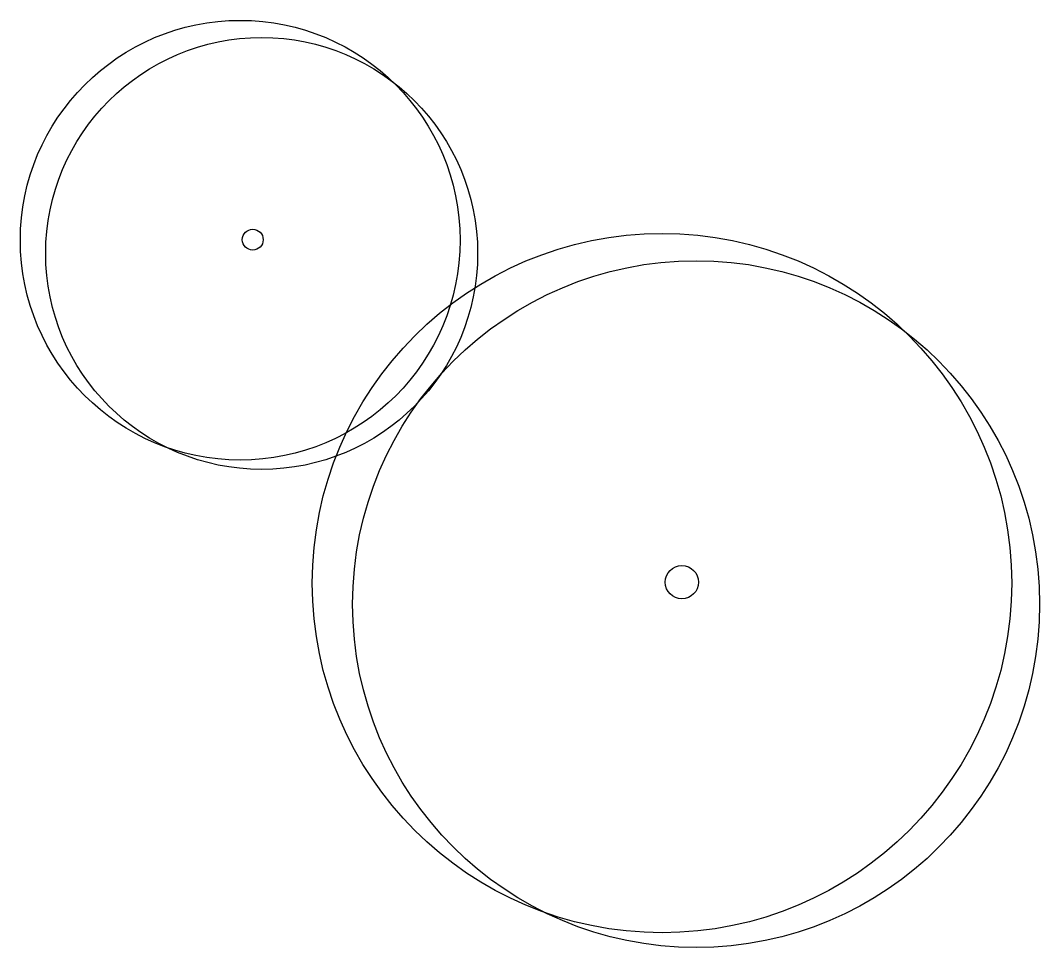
# Model space of a CAD drawing. Extents: x -9.06 to -7.75, y 23.31 to 24.51.
import ezdxf

# ---------------------------------------------------------------- set-up
doc = ezdxf.new("R2010")
doc.units = 0
doc.layers.get('0').update_dxf_attribs({"linetype": 'CONTINUOUS'})

# ---------------------------------------------------------------- blocks, each defined once
blk = doc.blocks.new('AH19F')
for centre, radius in [((-0.0336, -0.0012), 0.4741), ((0.0126, -0.0297), 0.4657), ((-0.0066, 0), 0.0225)]:
    blk.add_circle(centre, radius)

msp = doc.modelspace()

# ---------------------------------------------------------------- block references
at = {"color": 0}
for p, xscale, yscale, zscale in [((-8.7595, 24.2247), 0.6, 0.6, 1.2), ((-8.202, 23.7815), 0.9541359247609922, 0.9541359247609922, 1.908271849521984)]:
    msp.add_blockref('AH19F', p, dxfattribs=dict(at, xscale=xscale, yscale=yscale, zscale=zscale))

doc.saveas('drawing.dxf')
